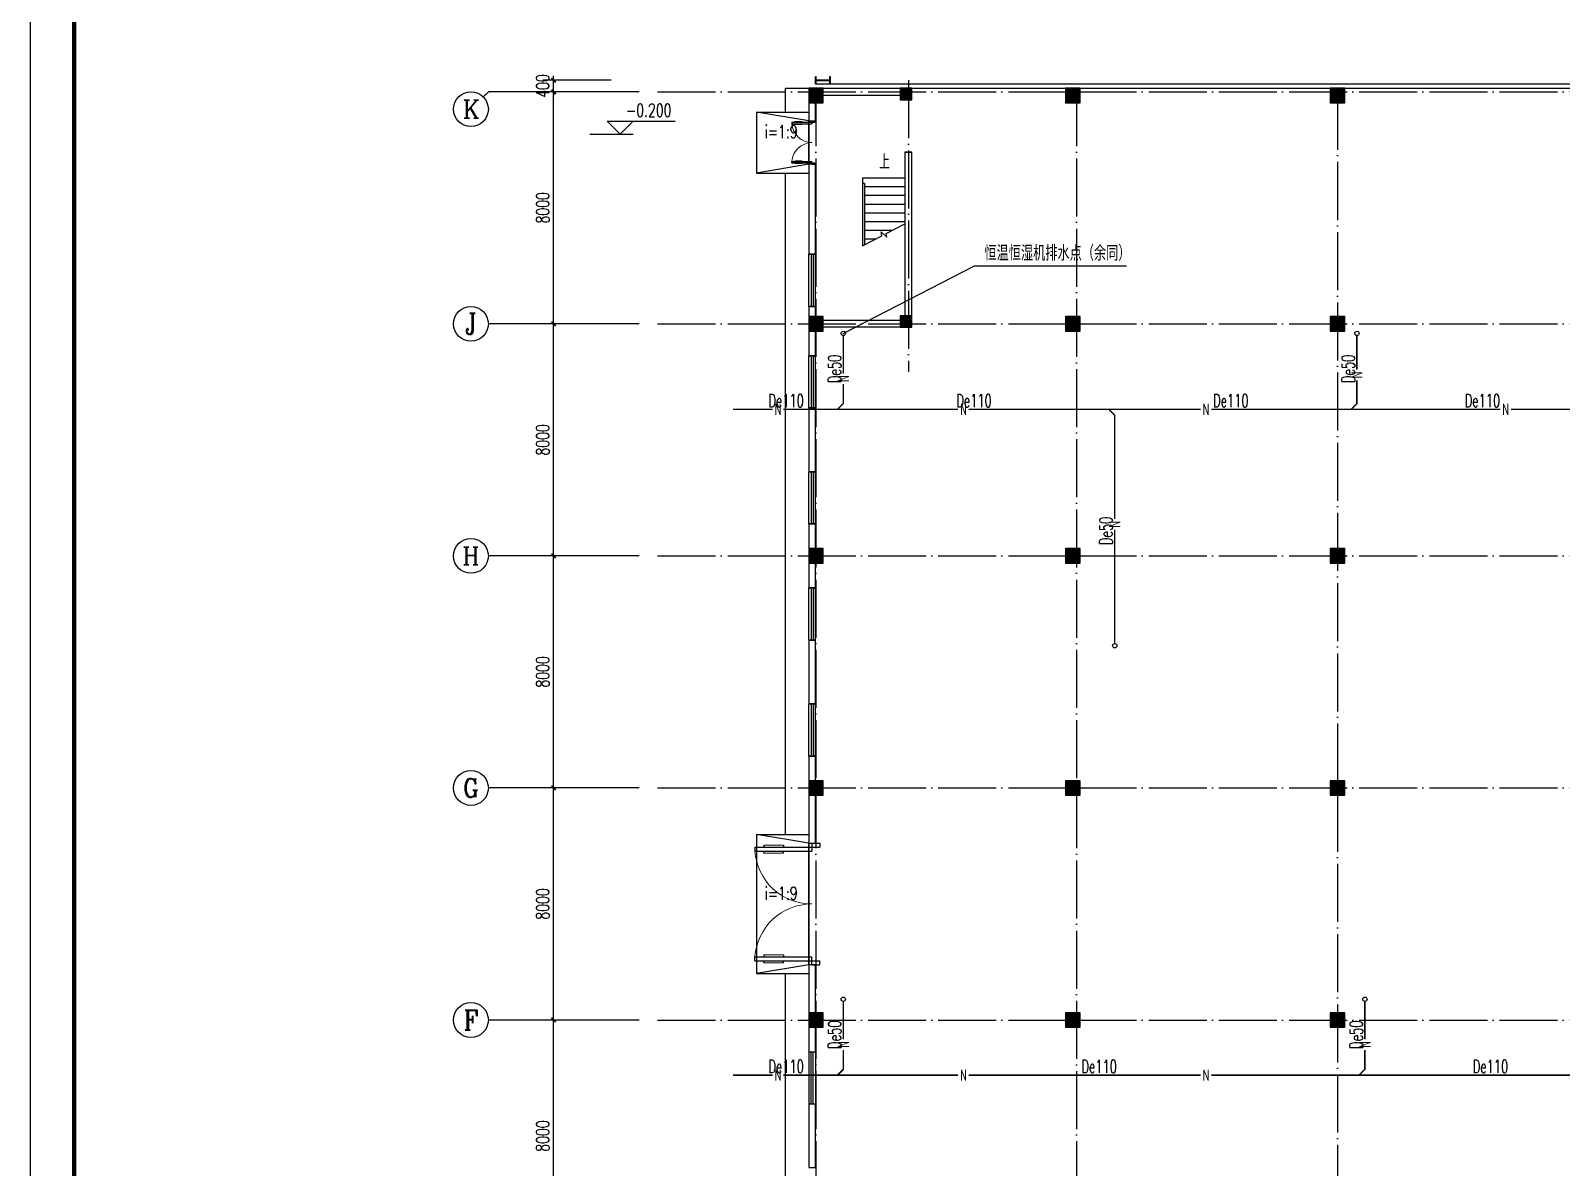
# Model space of a CAD drawing. Header units: millimetres. Extents: x 4091681 to 6599121, y 18729870 to 20421654.
# Drawn here: x 5363372 to 5416167, y 19166887 to 19206076 of the extents above; entities that cross this region are included whole.
import ezdxf
from ezdxf.enums import TextEntityAlignment as Align

# ---------------------------------------------------------------- set-up
doc = ezdxf.new("R2010")
doc.units = ezdxf.units.MM
doc.header["$LTSCALE"] = 1000
doc.header["$MEASUREMENT"] = 0
doc.linetypes.add('DASH', pattern=[0.35, 0.25, -0.1])
doc.linetypes.add('DOTE', pattern=[2.42, 2, -0.2, 0.02, -0.2])
for name, color, linetype in [('AXIS_TEXT', 7, 'Continuous'), ('AXIS_外部', 171, 'Continuous'), ('COLUMN', 2, 'Continuous'), ('DIM_SYMB', 165, 'Continuous'), ('DOTE', 8, 'DOTE'), ('GROUND', 150, 'Continuous'), ('PIPE-凝结', 150, 'Continuous'), ('PUB_HATCH', 8, 'Continuous'), ('PUB_TEXT', 7, 'Continuous'), ('STAIR', 2, 'Continuous'), ('TEXT_凝结', 7, 'Continuous'), ('TK', 4, 'Continuous'), ('TWT_TEXT', 7, 'Continuous'), ('VPIPE-凝结', 150, 'Continuous'), ('WALL', 9, 'Continuous'), ('WINDOW', 140, 'Continuous'), ('标高', 83, 'Continuous')]:
    doc.layers.add(name, color=color, linetype=linetype)
doc.layers.add('Pkpm_柱子', color=3, linetype='Continuous', lineweight=35)
doc.styles.add('_TCH_AXIS', font='COMPLEX', dxfattribs={"bigfont": 'GBCBIG'})
doc.styles.add('_TCH_DIM', font='SIMPLEX', dxfattribs={"bigfont": 'GBCBIG'})
doc.styles.add('_TCH_DIM_T3', font='SIMPLEX', dxfattribs={"width": 0.705882, "bigfont": 'GBCBIG'})
doc.styles.add('_TWT_PIPEDN', font='SIMPLEX', dxfattribs={"width": 0.8, "height": 3, "bigfont": 'HZTXT'})
doc.styles.add('_TWT_PIPETEXT', font='COMPLEX', dxfattribs={"width": 0.8, "height": 2.5, "bigfont": 'HZTXT'})
doc.styles.add('_TWT_SERIAL', font='COMPLEX', dxfattribs={"width": 0.8, "height": 3, "bigfont": 'HZTXT'})
doc.styles.add('COMPLEX', font='COMPLEX')
doc.dimstyles.new('_TCH_ARCH&&150', dxfattribs={"dimtxt": 446.25, "dimasz": 150, "dimexe": 375, "dimexo": 450, "dimgap": 150, "dimtad": 1, "dimdec": 0, "dimzin": 0, "dimdsep": 46, "dimtxsty": '_TCH_DIM_T3', "dimblk": 'ARCHTICK', "dimcen": 0.09, "dimclrt": 7, "dimazin": 2, "dimtfac": 1, "dimtdec": 0, "dimtix": 1, "dimtmove": 2, "dimatfit": 3, "dimfxl": 0, "dimtolj": 1, "dimtzin": 0, "dimarcsym": 0})

# ---------------------------------------------------------------- blocks, each defined once
blk = doc.blocks.new('GeYuanFrame_78776323', base_point=(11.55, 13.52))
at = {"layer": 'TK'}
blk.add_lwpolyline([(11.55, 854.52), (1200.55, 854.52), (1200.55, 13.52), (11.55, 13.52)], close=True, dxfattribs=at)
at = {"layer": 'TK', "const_width": 1}
blk.add_lwpolyline([(1190.55, 844.52), (1190.55, 23.52), (36.55, 23.52), (36.55, 844.52)], close=True, dxfattribs=at)
blk = doc.blocks.new('_ArchTick')
at = {"color": 0, "linetype": 'ByBlock', "const_width": 0.4}
blk.add_lwpolyline([(-0.5, -0.5), (0.5, 0.5)], dxfattribs=at)
blk = doc.blocks.new('*D23')
at = {"layer": 'AXIS_外部', "color": 0, "lineweight": -2}
for p, q in [((5383399, 19171967), (5381034, 19171967)), ((5381409, 19163967), (5381409, 19171967)), ((5383399, 19163967), (5381034, 19163967))]:
    blk.add_line(p, q, dxfattribs=at)
at = {"layer": 'Defpoints', "color": 0}
for p in [(5381409, 19171967), (5383849, 19171967), (5383849, 19163967)]:
    blk.add_point(p, dxfattribs=at)
at = {"layer": 'AXIS_外部', "color": 0, "lineweight": -2, "xscale": 150, "yscale": 150, "zscale": 150}
for p, rotation in [((5381409, 19171967), 90), ((5381409, 19163967), 270)]:
    blk.add_blockref('_ArchTick', p, dxfattribs=dict(at, rotation=rotation))
at = {"layer": 'AXIS_外部', "color": 7, "insert": (5381036, 19167967), "char_height": 446.2, "attachment_point": 5, "rotation": 90, "style": '_TCH_DIM_T3'}
blk.add_mtext('\\A1;8000', dxfattribs=at)
blk = doc.blocks.new('*D24')
at = {"layer": 'AXIS_外部', "color": 0, "lineweight": -2}
for p, q in [((5383399, 19179967), (5381034, 19179967)), ((5381409, 19171967), (5381409, 19179967)), ((5383399, 19171967), (5381034, 19171967))]:
    blk.add_line(p, q, dxfattribs=at)
at = {"layer": 'Defpoints', "color": 0}
for p in [(5381409, 19179967), (5383849, 19179967), (5383849, 19171967)]:
    blk.add_point(p, dxfattribs=at)
at = {"layer": 'AXIS_外部', "color": 0, "lineweight": -2, "xscale": 150, "yscale": 150, "zscale": 150}
for p, rotation in [((5381409, 19179967), 90), ((5381409, 19171967), 270)]:
    blk.add_blockref('_ArchTick', p, dxfattribs=dict(at, rotation=rotation))
at = {"layer": 'AXIS_外部', "color": 7, "insert": (5381036, 19175967), "char_height": 446.2, "attachment_point": 5, "rotation": 90, "style": '_TCH_DIM_T3'}
blk.add_mtext('\\A1;8000', dxfattribs=at)
blk = doc.blocks.new('*D25')
at = {"layer": 'AXIS_外部', "color": 0, "lineweight": -2}
for p, q in [((5383399, 19187967), (5381034, 19187967)), ((5381409, 19179967), (5381409, 19187967)), ((5383399, 19179967), (5381034, 19179967))]:
    blk.add_line(p, q, dxfattribs=at)
at = {"layer": 'Defpoints', "color": 0}
for p in [(5381409, 19187967), (5383849, 19187967), (5383849, 19179967)]:
    blk.add_point(p, dxfattribs=at)
at = {"layer": 'AXIS_外部', "color": 0, "lineweight": -2, "xscale": 150, "yscale": 150, "zscale": 150}
for p, rotation in [((5381409, 19187967), 90), ((5381409, 19179967), 270)]:
    blk.add_blockref('_ArchTick', p, dxfattribs=dict(at, rotation=rotation))
at = {"layer": 'AXIS_外部', "color": 7, "insert": (5381036, 19183967), "char_height": 446.2, "attachment_point": 5, "rotation": 90, "style": '_TCH_DIM_T3'}
blk.add_mtext('\\A1;8000', dxfattribs=at)
blk = doc.blocks.new('*D26')
at = {"layer": 'AXIS_外部', "color": 0, "lineweight": -2}
for p, q in [((5383399, 19195967), (5381034, 19195967)), ((5381409, 19187967), (5381409, 19195967)), ((5383399, 19187967), (5381034, 19187967))]:
    blk.add_line(p, q, dxfattribs=at)
at = {"layer": 'Defpoints', "color": 0}
for p in [(5381409, 19195967), (5383849, 19195967), (5383849, 19187967)]:
    blk.add_point(p, dxfattribs=at)
at = {"layer": 'AXIS_外部', "color": 0, "lineweight": -2, "xscale": 150, "yscale": 150, "zscale": 150}
for p, rotation in [((5381409, 19195967), 90), ((5381409, 19187967), 270)]:
    blk.add_blockref('_ArchTick', p, dxfattribs=dict(at, rotation=rotation))
at = {"layer": 'AXIS_外部', "color": 7, "insert": (5381036, 19191967), "char_height": 446.2, "attachment_point": 5, "rotation": 90, "style": '_TCH_DIM_T3'}
blk.add_mtext('\\A1;8000', dxfattribs=at)
blk = doc.blocks.new('*D27')
at = {"layer": 'AXIS_外部', "color": 0, "lineweight": -2}
for p, q in [((5383399, 19203967), (5381034, 19203967)), ((5381409, 19195967), (5381409, 19203967)), ((5383399, 19195967), (5381034, 19195967))]:
    blk.add_line(p, q, dxfattribs=at)
at = {"layer": 'Defpoints', "color": 0}
for p in [(5381409, 19203967), (5383849, 19203967), (5383849, 19195967)]:
    blk.add_point(p, dxfattribs=at)
at = {"layer": 'AXIS_外部', "color": 0, "lineweight": -2, "xscale": 150, "yscale": 150, "zscale": 150}
for p, rotation in [((5381409, 19203967), 90), ((5381409, 19195967), 270)]:
    blk.add_blockref('_ArchTick', p, dxfattribs=dict(at, rotation=rotation))
at = {"layer": 'AXIS_外部', "color": 7, "insert": (5381036, 19199967), "char_height": 446.2, "attachment_point": 5, "rotation": 90, "style": '_TCH_DIM_T3'}
blk.add_mtext('\\A1;8000', dxfattribs=at)
blk = doc.blocks.new('*D28')
at = {"layer": 'AXIS_外部', "color": 0, "lineweight": -2}
for p, q in [((5383399, 19204367), (5381034, 19204367)), ((5381409, 19204367), (5381409, 19204517)), ((5381409, 19203967), (5381409, 19204367)), ((5383399, 19203967), (5381034, 19203967)), ((5381409, 19203967), (5381409, 19203817))]:
    blk.add_line(p, q, dxfattribs=at)
at = {"layer": 'Defpoints', "color": 0}
for p in [(5381409, 19204367), (5383849, 19204367), (5383849, 19203967)]:
    blk.add_point(p, dxfattribs=at)
at = {"layer": 'AXIS_外部', "color": 0, "lineweight": -2, "xscale": 150, "yscale": 150, "zscale": 150}
for p, rotation in [((5381409, 19204367), 270), ((5381409, 19203967), 90)]:
    blk.add_blockref('_ArchTick', p, dxfattribs=dict(at, rotation=rotation))
at = {"layer": 'AXIS_外部', "color": 7, "insert": (5381036, 19204167), "char_height": 446.2, "attachment_point": 5, "rotation": 90, "style": '_TCH_DIM_T3'}
blk.add_mtext('\\A1;400', dxfattribs=at)
blk = doc.blocks.new('_AXISO')
blk.add_circle((0, 0), 0.5)
at = {"layer": 'AXIS_TEXT', "style": 'COMPLEX', "width": 1.041667}
blk.add_attdef('A', text='', height=0.56, dxfattribs=at).set_placement((-0.25, -0.28), (0.25, -0.28), align=Align.FIT)
blk = doc.blocks.new('_FZH')
blk.add_lwpolyline([(-0.5, -0.5), (0.5, -0.5), (0.5, 0.5), (-0.5, 0.5)], close=True)
at = {"layer": 'PUB_HATCH'}
blk.add_solid([(-0.5, -0.5), (0.5, -0.5), (-0.5, 0.5), (0.5, 0.5)], dxfattribs=at)
blk = doc.blocks.new('$WINLIB2D$00000001')
for p, q in [((-0.5, 0.5), (0.5, 0.5)), ((-0.5, 0.5), (-0.5, -0.5)), ((0.5, -0.5), (0.5, 0.5)), ((0.5, 0.167), (-0.5, 0.167)), ((0.5, -0.167), (-0.5, -0.167)), ((-0.5, -0.5), (0.5, -0.5))]:
    blk.add_line(p, q)
blk = doc.blocks.new('$DorLib2D$00000011')
at = {"lineweight": 13}
for p, q in [((-0.483, 0.396), (-0.483, 0.235)), ((-0.417, 0.396), (-0.417, 0.235)), ((0.417, 0.396), (0.417, 0.235)), ((0.483, 0.396), (0.483, 0.235))]:
    blk.add_line(p, q, dxfattribs=at)
for p, q in [((-0.483, 0.396), (-0.467, 0.396)), ((-0.467, 0.471), (-0.467, -0.062)), ((-0.467, 0.471), (-0.433, 0.471)), ((-0.433, 0.471), (-0.433, 0.004)), ((-0.417, 0.396), (-0.433, 0.396)), ((0.417, 0.396), (0.433, 0.396)), ((0.433, 0.471), (0.433, 0.004)), ((0.467, 0.471), (0.433, 0.471)), ((0.467, 0.471), (0.467, -0.062)), ((0.483, 0.396), (0.467, 0.396)), ((-0.483, 0.235), (-0.467, 0.235)), ((-0.417, 0.235), (-0.433, 0.235)), ((0.417, 0.235), (0.433, 0.235)), ((0.483, 0.235), (0.467, 0.235)), ((-0.5, 0.004), (-0.433, 0.004)), ((-0.5, 0.004), (-0.5, -0.062)), ((0.5, 0.004), (0.433, 0.004)), ((0.5, 0.004), (0.5, -0.062)), ((-0.5, -0.062), (-0.467, -0.062)), ((0.5, -0.062), (0.467, -0.062))]:
    blk.add_line(p, q)
for centre, start, end in [((-0.467, 0.004), 0, 85.904), ((0.467, 0.004), 94.096, 180)]:
    blk.add_arc(centre, 0.467, start, end, dxfattribs=at)

msp = doc.modelspace()

# ---------------------------------------------------------------- hatches: boundary and pattern name
at = {"layer": 'PIPE-凝结', "linetype": 'Continuous'}
for points in [[(5391400.3, 19193220.1), (5391426.6, 19193220.1), (5391426.6, 19193209.3)], [(5391400.3, 19193220.1), (5391418.9, 19193201.6), (5391426.6, 19193209.3)], [(5409114.1, 19193220.1), (5409140.4, 19193220.1), (5409140.4, 19193209.3)], [(5409114.1, 19193220.1), (5409132.7, 19193201.6), (5409140.4, 19193209.3)], [(5400761.4, 19192820.1), (5400780, 19192838.7), (5400787.7, 19192831)], [(5400761.4, 19192820.1), (5400787.7, 19192820.1), (5400787.7, 19192831)], [(5391400.3, 19170266.7), (5391426.6, 19170266.7), (5391426.6, 19170255.8)], [(5391400.3, 19170266.7), (5391418.9, 19170248.2), (5391426.6, 19170255.8)], [(5409390.3, 19170266.7), (5409416.6, 19170266.7), (5409416.6, 19170255.8)], [(5409390.3, 19170266.7), (5409408.9, 19170248.2), (5409416.6, 19170255.8)]]:
    msp.add_hatch(color=256, dxfattribs=at).paths.add_polyline_path(points)
at = {"layer": 'Pkpm_柱子'}
msp.add_hatch(color=256, dxfattribs=at).paths.add_polyline_path([(5390946.8, 19204247), (5390934.8, 19204247), (5390934.8, 19204362), (5390458.8, 19204362), (5390458.8, 19204247), (5390446.8, 19204247), (5390446.8, 19204487), (5390458.8, 19204487), (5390458.8, 19204372), (5390934.8, 19204372), (5390934.8, 19204487), (5390946.8, 19204487)])

# ---------------------------------------------------------------- linework, layer by layer
at = {"color": 3}
for p, q in [((5391400.3, 19195636.2), (5395925.3, 19197963.6)), ((5395925.3, 19197963.6), (5401167.3, 19197963.6))]:
    msp.add_line(p, q, dxfattribs=at)
at = {"layer": 'AXIS_外部'}
for p, q in [((5378983, 19203791.3), (5379158.7, 19203967)), ((5384358.7, 19203967), (5379158.7, 19203967)), ((5384358.7, 19195967), (5379158.7, 19195967)), ((5384358.7, 19187967), (5379158.7, 19187967)), ((5384358.7, 19179967), (5379158.7, 19179967)), ((5384358.7, 19171967), (5379158.7, 19171967))]:
    msp.add_line(p, q, dxfattribs=at)
at = {"layer": 'DIM_SYMB'}
for points in [[(5390006.8, 19202213.3, 0, 0, 0), (5388994, 19202213.3, 120, 0, 0), (5388544, 19202213.3, 0, 0, 0)], [(5392796.8, 19201137, 0, 0, 0), (5392796.8, 19199637, 120, 0, 0), (5392796.8, 19199187, 0, 0, 0)], [(5390006.8, 19175955.4, 0, 0, 0), (5388994, 19175955.4, 120, 0, 0), (5388544, 19175955.4, 0, 0, 0)]]:
    msp.add_lwpolyline(points, format="xyseb", dxfattribs=at)
at = {"layer": 'DOTE'}
for p, q in [((5393646.8, 19204367), (5393646.8, 19194315.5)), ((5384993.4, 19203967), (5468946.8, 19203967)), ((5390456.8, 19204087), (5390446.8, 19147967)), ((5399446.8, 19204087), (5399446.8, 19135967)), ((5408446.8, 19203967), (5408446.8, 19135967)), ((5384993.4, 19195967), (5468946.8, 19195967)), ((5384993.4, 19187967), (5468946.8, 19187967)), ((5384993.4, 19179967), (5468946.8, 19179967)), ((5384993.4, 19171967), (5468946.8, 19171967))]:
    msp.add_line(p, q, dxfattribs=at)
at = {"layer": 'GROUND', "color": 8}
for p, q in [((5390446.8, 19204247), (5462446.8, 19204247)), ((5393766.8, 19204087), (5459726.8, 19204087)), ((5388406.8, 19203267), (5388406.8, 19201167)), ((5388406.8, 19203267), (5390206.8, 19203267)), ((5390206.8, 19202967), (5388406.8, 19203267)), ((5390206.8, 19203267), (5390206.8, 19201167)), ((5390206.8, 19201467), (5388406.8, 19201167)), ((5388406.8, 19201167), (5390206.8, 19201167)), ((5388406.8, 19178367), (5388406.8, 19173567)), ((5388406.8, 19178367), (5390206.8, 19178367)), ((5390206.8, 19178067), (5388406.8, 19178367)), ((5390206.8, 19178367), (5390206.8, 19173567)), ((5390206.8, 19173867), (5388406.8, 19173567)), ((5388406.8, 19173567), (5390206.8, 19173567))]:
    msp.add_line(p, q, dxfattribs=at)
for points in [[(5389406.8, 19203267), (5389406.8, 19204087), (5390206.8, 19204087)], [(5389406.8, 19178367), (5389406.8, 19201167)], [(5388926.8, 19147887), (5388926.8, 19148887), (5389406.8, 19148887), (5389406.8, 19173567)]]:
    msp.add_lwpolyline(points, dxfattribs=at)
at = {"layer": 'PIPE-凝结', "linetype": 'Continuous', "ltscale": 1.5, "const_width": 52.5}
for points in [[(5391400.3, 19194255.1), (5391400.3, 19195561.2)], [(5409114.1, 19194382), (5409114.1, 19195561.2)], [(5391400.3, 19193220.1), (5391400.3, 19193887.9)], [(5409114.1, 19193220.1), (5409114.1, 19194014.8)], [(5391400.3, 19193220.1), (5391200.3, 19193020.1)], [(5409114.1, 19193220.1), (5408914.1, 19193020.1)], [(5387597, 19193020.1), (5388960, 19193020.1)], [(5389327.2, 19193020.1), (5391200.3, 19193020.1)], [(5391200.3, 19193020.1), (5395357.8, 19193020.1)], [(5395724.9, 19193020.1), (5400561.4, 19193020.1)], [(5400761.4, 19192820.1), (5400561.4, 19193020.1)], [(5400561.4, 19193020.1), (5403724.2, 19193020.1)], [(5400761.4, 19192820.1), (5400761.4, 19189241.7)], [(5404091.3, 19193020.1), (5408914.1, 19193020.1)], [(5408914.1, 19193020.1), (5414059.6, 19193020.1)], [(5414426.7, 19193020.1), (5417914.1, 19193020.1)], [(5400761.4, 19188874.5), (5400761.4, 19184943.6)], [(5391400.3, 19171301.6), (5391400.3, 19172607.8)], [(5409390.3, 19171301.6), (5409390.3, 19172607.8)], [(5391400.3, 19170266.7), (5391400.3, 19170934.5)], [(5409390.3, 19170266.7), (5409390.3, 19170934.5)], [(5387597, 19170066.7), (5388960, 19170066.7)], [(5389327.2, 19170066.7), (5391200.3, 19170066.7)], [(5391400.3, 19170266.7), (5391200.3, 19170066.7)], [(5391200.3, 19170066.7), (5395357.8, 19170066.7)], [(5395724.9, 19170066.7), (5403724.2, 19170066.7)], [(5404091.3, 19170066.7), (5409190.3, 19170066.7)], [(5409390.3, 19170266.7), (5409190.3, 19170066.7)], [(5409190.3, 19170066.7), (5418190.3, 19170066.7)]]:
    msp.add_lwpolyline(points, dxfattribs=at)
at = {"layer": 'Pkpm_柱子'}
msp.add_lwpolyline([(5390946.8, 19204247), (5390934.8, 19204247), (5390934.8, 19204362), (5390458.8, 19204362), (5390458.8, 19204247), (5390446.8, 19204247), (5390446.8, 19204487), (5390458.8, 19204487), (5390458.8, 19204372), (5390934.8, 19204372), (5390934.8, 19204487), (5390946.8, 19204487)], close=True, dxfattribs=at)
at = {"layer": 'STAIR'}
for p, q in [((5392066.8, 19200987), (5392066.8, 19200807)), ((5393526.8, 19200987), (5392066.8, 19200987)), ((5392066.8, 19200807), (5392066.8, 19198657.7)), ((5392066.8, 19200807), (5392066.8, 19198657.7)), ((5392126.8, 19200807), (5392066.8, 19200807)), ((5392126.8, 19200807), (5392126.8, 19198688.9)), ((5393526.8, 19200687), (5392126.8, 19200687)), ((5393526.8, 19200987), (5393526.8, 19199416.3)), ((5393526.8, 19200387), (5392126.8, 19200387)), ((5393526.8, 19200087), (5392126.8, 19200087)), ((5393526.8, 19199787), (5392126.8, 19199787)), ((5393526.8, 19199487), (5392126.8, 19199487)), ((5392066.8, 19198657.7), (5392734.8, 19199004.8)), ((5393085.4, 19199187), (5392126.8, 19199187)), ((5392734.8, 19199004.8), (5392705.6, 19199136.6)), ((5392705.6, 19199136.6), (5392903.8, 19198954.8)), ((5392876.5, 19199078.4), (5393526.8, 19199416.3)), ((5392903.8, 19198954.8), (5392876.5, 19199078.4)), ((5392508.1, 19198887), (5392126.8, 19198887))]:
    msp.add_line(p, q, dxfattribs=at)
at = {"layer": 'VPIPE-凝结', "linetype": 'Continuous'}
for centre in [(5391400.3, 19195636.2), (5409114.1, 19195636.2), (5400761.4, 19184868.6), (5391400.3, 19172682.8), (5409390.3, 19172682.8)]:
    msp.add_circle(centre, 75, dxfattribs=at)
at = {"layer": 'WALL'}
for p, q in [((5390706.8, 19204087), (5393366.8, 19204087)), ((5390706.8, 19203847), (5393366.8, 19203847)), ((5390206.8, 19203587), (5390206.8, 19202967)), ((5390446.8, 19202967), (5390446.8, 19203587)), ((5390206.8, 19202967), (5390446.8, 19202967)), ((5393766.8, 19201887), (5393526.8, 19201887)), ((5393526.8, 19201887), (5393526.8, 19196247)), ((5393766.8, 19196247), (5393766.8, 19201887)), ((5390446.8, 19201467), (5390206.8, 19201467)), ((5390206.8, 19201467), (5390206.8, 19198367)), ((5390446.8, 19198367), (5390446.8, 19201467)), ((5390206.8, 19198367), (5390446.8, 19198367)), ((5390446.8, 19196567), (5390206.8, 19196567)), ((5390206.8, 19196567), (5390206.8, 19196217)), ((5390446.8, 19196217), (5390446.8, 19196567)), ((5393366.8, 19196087), (5390706.8, 19196087)), ((5393366.8, 19195847), (5390706.8, 19195847)), ((5390206.8, 19195717), (5390206.8, 19194867)), ((5390446.8, 19194867), (5390446.8, 19195717)), ((5390206.8, 19194867), (5390446.8, 19194867)), ((5390446.8, 19193067), (5390206.8, 19193067)), ((5390206.8, 19193067), (5390206.8, 19190867)), ((5390446.8, 19190867), (5390446.8, 19193067)), ((5390206.8, 19190867), (5390446.8, 19190867)), ((5390446.8, 19189067), (5390206.8, 19189067)), ((5390206.8, 19189067), (5390206.8, 19188217)), ((5390446.8, 19188217), (5390446.8, 19189067)), ((5390206.8, 19187717), (5390206.8, 19186867)), ((5390446.8, 19186867), (5390446.8, 19187717)), ((5390206.8, 19186867), (5390446.8, 19186867)), ((5390446.8, 19185067), (5390206.8, 19185067)), ((5390206.8, 19185067), (5390206.8, 19182867)), ((5390446.8, 19182867), (5390446.8, 19185067)), ((5390206.8, 19182867), (5390446.8, 19182867)), ((5390446.8, 19181067), (5390206.8, 19181067)), ((5390206.8, 19181067), (5390206.8, 19180217)), ((5390446.8, 19180217), (5390446.8, 19181067)), ((5390206.8, 19179717), (5390206.8, 19178067)), ((5390446.8, 19178067), (5390446.8, 19179717)), ((5390206.8, 19178067), (5390446.8, 19178067)), ((5390446.8, 19173867), (5390206.8, 19173867)), ((5390206.8, 19173867), (5390206.8, 19172217)), ((5390446.8, 19172217), (5390446.8, 19173867)), ((5390206.8, 19171717), (5390206.8, 19170867)), ((5390446.8, 19170867), (5390446.8, 19171717)), ((5390206.8, 19170867), (5390446.8, 19170867)), ((5390446.8, 19169067), (5390206.8, 19169067)), ((5390206.8, 19169067), (5390206.8, 19166887)), ((5390446.8, 19166887), (5390446.8, 19169067)), ((5390206.8, 19166887), (5390446.8, 19166887))]:
    msp.add_line(p, q, dxfattribs=at)
at = {"layer": 'WINDOW', "linetype": 'DASH'}
for p, q in [((5393766.8, 19203687), (5393526.8, 19203687)), ((5393526.8, 19201887), (5393766.8, 19201887))]:
    msp.add_line(p, q, dxfattribs=at)
at = {"layer": 'WINDOW'}
for p, q in [((5390206.8, 19201467), (5390206.8, 19202967)), ((5390206.8, 19173867), (5390206.8, 19178067))]:
    msp.add_line(p, q, dxfattribs=at)
at = {"layer": '标高'}
for p, q in [((5383706.7, 19202501.4), (5383256.7, 19202951.4)), ((5383256.7, 19202951.4), (5385604.2, 19202951.4)), ((5383706.7, 19202501.4), (5384156.7, 19202951.4)), ((5382656.7, 19202501.4), (5384156.7, 19202501.4))]:
    msp.add_line(p, q, dxfattribs=at)

# ---------------------------------------------------------------- block references
at = {"xscale": 150, "yscale": 150, "zscale": 150, "rotation": 270}
msp.add_blockref('GeYuanFrame_78776323', (5363371.8, 19268007.8), dxfattribs=at)
at = {"layer": 'AXIS_外部'}
ref = msp.add_blockref('_AXISO', (5378558.7, 19203367), dxfattribs=dict(at, xscale=1200, yscale=1200, zscale=1200))
ref.add_attrib('A', 'K', dxfattribs={"layer": 'AXIS_TEXT', "height": 622.9, "style": '_TCH_AXIS'}).set_placement((5378276.9, 19203055.6), (5378840.5, 19203055.6), align=Align.FIT)
ref = msp.add_blockref('_AXISO', (5378558.7, 19195967), dxfattribs=dict(at, xscale=1200, yscale=1200, zscale=1200))
ref.add_attrib('A', 'J', dxfattribs={"layer": 'AXIS_TEXT', "height": 744.1, "style": '_TCH_AXIS'}).set_placement((5378363.8, 19195595), (5378753.6, 19195595), align=Align.FIT)
ref = msp.add_blockref('_AXISO', (5378558.7, 19187967), dxfattribs=dict(at, xscale=1200, yscale=1200, zscale=1200))
ref.add_attrib('A', 'H', dxfattribs={"layer": 'AXIS_TEXT', "height": 608.3, "style": '_TCH_AXIS'}).set_placement((5378269, 19187662.9), (5378848.3, 19187662.9), align=Align.FIT)
ref = msp.add_blockref('_AXISO', (5378558.7, 19179967), dxfattribs=dict(at, xscale=1200, yscale=1200, zscale=1200))
ref.add_attrib('A', 'G', dxfattribs={"layer": 'AXIS_TEXT', "height": 637.8, "style": '_TCH_AXIS'}).set_placement((5378285.4, 19179648.1), (5378832, 19179648.1), align=Align.FIT)
ref = msp.add_blockref('_AXISO', (5378558.7, 19171967), dxfattribs=dict(at, xscale=1200, yscale=1200, zscale=1200))
ref.add_attrib('A', 'F', dxfattribs={"layer": 'AXIS_TEXT', "height": 668.2, "style": '_TCH_AXIS'}).set_placement((5378304.2, 19171632.9), (5378813.2, 19171632.9), align=Align.FIT)
at = {"layer": 'COLUMN', "xscale": 499.9999999962747, "yscale": 500, "zscale": 500}
for p, rotation in [((5390456.8, 19203837), 89.9999999985059), ((5399316.8, 19203837), 89.99999999839918), ((5408446.8, 19203837), 89.9999999985059), ((5390456.8, 19195967), 89.9999999985059), ((5399316.8, 19195967), 89.99999999839918), ((5408446.8, 19195967), 89.9999999985059), ((5390456.8, 19187967), 89.9999999985059), ((5399316.8, 19187967), 89.99999999839918), ((5408446.8, 19187967), 89.9999999985059), ((5390456.8, 19179967), 89.99999999839918), ((5399316.8, 19179967), 89.9999999985059), ((5408446.8, 19179967), 89.99999999839918), ((5390456.8, 19171967), 89.99999999839918), ((5399316.8, 19171967), 89.9999999985059), ((5408446.8, 19171967), 89.99999999839918)]:
    msp.add_blockref('_FZH', p, dxfattribs=dict(at, rotation=rotation))
at = {"layer": 'COLUMN', "xscale": 400, "yscale": 400, "zscale": 400}
for p in [(5393566.8, 19203887), (5393566.8, 19196047)]:
    msp.add_blockref('_FZH', p, dxfattribs=at)
at = {"layer": 'WINDOW'}
for name, p, xscale, yscale, zscale, rotation in [('$DorLib2D$00000011', (5390326.8, 19202217), 1500, 1500, 1500, 90), ('$WINLIB2D$00000001', (5390326.8, 19197467), 1800, 240, 1800, 90), ('$WINLIB2D$00000001', (5390326.8, 19193967), 1800, 240, 1800, 90.00000000000668), ('$WINLIB2D$00000001', (5390326.8, 19189967), 1800, 240, 1800, 90.00000000000668), ('$WINLIB2D$00000001', (5390326.8, 19185967), 1800, 240, 1800, 90.00000000000668), ('$WINLIB2D$00000001', (5390326.8, 19181967), 1800, 240, 1800, 90.00000000000668), ('$DorLib2D$00000011', (5390326.8, 19175967), 4200, 4200, 4200, 90), ('$WINLIB2D$00000001', (5390326.8, 19169967), -1800, 240, -1800, 90)]:
    msp.add_blockref(name, p, dxfattribs=dict(at, xscale=xscale, yscale=yscale, zscale=zscale, rotation=rotation))

# ---------------------------------------------------------------- texts
at = {"layer": 'PUB_TEXT', "style": '_TCH_DIM', "width": 0.705882}
msp.add_text('-0.200', height=446.25, dxfattribs=at).set_placement((5383909.2, 19203108.9))
for p in [(5388690.4, 19202370.8), (5388690.4, 19176112.9)]:
    msp.add_text('i=1:9', height=446.25, rotation=360, dxfattribs=at).set_placement(p)
at = {"layer": 'PUB_TEXT', "style": '_TCH_DIM'}
msp.add_text('上', height=506.4, dxfattribs=at).set_placement((5392640.4, 19201294.5))
at = {"layer": 'TEXT_凝结', "linetype": 'Continuous', "style": '_TWT_PIPEDN', "width": 0.64}
for p in [(5391325.3, 19193927.6), (5409039.1, 19193927.6), (5400686.4, 19188343.8), (5391325.3, 19170974.2), (5409315.3, 19170974.2)]:
    msp.add_text('De50', height=450, rotation=90, dxfattribs=at).set_placement(p)
at = {"layer": 'TEXT_凝结', "style": '_TWT_PIPETEXT', "width": 0.64}
for rotation, p in [(90, (5391587.8, 19193962.9)), (90, (5409301.6, 19194089.8)), (270, (5400573.9, 19189166.7)), (90, (5391587.8, 19171009.5)), (90, (5409577.8, 19171009.5))]:
    msp.add_text('N', height=375, rotation=rotation, dxfattribs=at).set_placement(p)
at = {"layer": 'TEXT_凝结', "linetype": 'Continuous', "style": '_TWT_PIPEDN', "width": 0.64}
for p in [(5388815.8, 19193095.1), (5395298, 19193095.1), (5404154.9, 19193095.1), (5412831.2, 19193095.1), (5388815.8, 19170141.7), (5399612.5, 19170141.7), (5413107.5, 19170141.7)]:
    msp.add_text('De110', height=450, dxfattribs=at).set_placement(p)
at = {"layer": 'TEXT_凝结', "style": '_TWT_PIPETEXT', "width": 0.64}
for p in [(5389035, 19192832.6), (5395432.8, 19192832.6), (5403799.2, 19192832.6), (5414134.6, 19192832.6), (5389035, 19169879.2), (5395432.8, 19169879.2), (5403799.2, 19169879.2)]:
    msp.add_text('N', height=375, dxfattribs=at).set_placement(p)
at = {"layer": 'TWT_TEXT', "style": '_TWT_SERIAL', "width": 0.8}
msp.add_text('恒温恒湿机排水点（余同）', height=525, dxfattribs=at).set_placement((5396266.7, 19198142.3))

# ---------------------------------------------------------------- dimensions: what is measured, and where the dimension line sits
at = {"layer": 'AXIS_外部'}
for p1, p2, text, picture, middle in [((5383848.7, 19203967), (5383848.7, 19204367), '400', '*D28', (5381035.6, 19204167)), ((5383848.7, 19195967), (5383848.7, 19203967), '8000', '*D27', (5381035.6, 19199967)), ((5383848.7, 19187967), (5383848.7, 19195967), '8000', '*D26', (5381035.6, 19191967)), ((5383848.7, 19179967), (5383848.7, 19187967), '8000', '*D25', (5381035.6, 19183967)), ((5383848.7, 19171967), (5383848.7, 19179967), '8000', '*D24', (5381035.6, 19175967)), ((5383848.7, 19163967), (5383848.7, 19171967), '8000', '*D23', (5381035.6, 19167967))]:
    dim = msp.add_aligned_dim(p1=p1, p2=p2, distance=2440, text=text, dimstyle='_TCH_ARCH&&150', dxfattribs=at)
    dim.commit()
    dim.dimension.update_dxf_attribs({"geometry": picture, "text_midpoint": middle})

doc.saveas('drawing.dxf')
